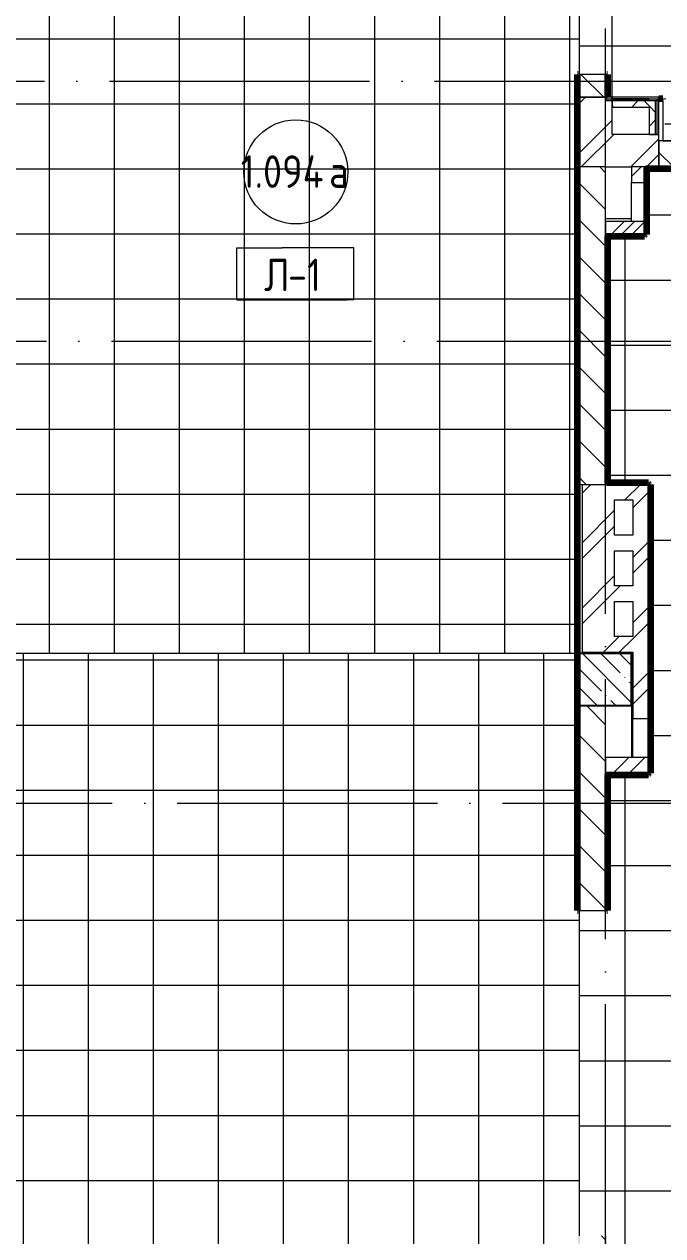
# Model space of a CAD drawing. Header units: millimetres. Extents: x -4370 to 196781, y -4577 to 61202.
# Drawn here: x 140781 to 145690, y 36650 to 45961 of the extents above; entities that cross this region are included whole.
import ezdxf

# ---------------------------------------------------------------- set-up
doc = ezdxf.new("R2010")
doc.units = ezdxf.units.MM
doc.linetypes.add('ADSK_Линия сетки', pattern=[2500, 2000, -250, 0, -250])
for name, color, linetype, lineweight in [('A-AREA-____-IDEN', 2, 'Continuous', 20), ('A-FLOR-____-IDEN', 11, 'Continuous', 20), ('A-FLOR-____-OTLN', 192, 'Continuous', 9), ('A-FLOR-____-PATT', 8, 'Continuous', 9), ('A-GENM-____-MCUT', 13, 'Continuous', 9), ('A-GENM-____-OTLN', 13, 'Continuous', 9), ('A-WALL-____-MCUT', 113, 'Continuous', 9), ('A-WALL-____-PATT', 111, 'Continuous', 9), ('A-WALL-FNSH-MCUT', 113, 'Continuous', 9), ('I-WALL-____-OTLN', 2, 'Continuous', 9), ('S-COLS-____-MCUT', 52, 'Continuous', 9), ('S-COLS-____-OTLN', 52, 'Continuous', 9), ('S-GRID-____-OTLN', 1, 'Continuous', 9)]:
    doc.layers.add(name, color=color, linetype=linetype, lineweight=lineweight)
doc.styles.add('GOST Common_1', font='GOST_Common.ttf', dxfattribs={"width": 0.9, "height": 250})
pattern_1 = [(135, (0, 0), (-141.42136, -141.42136), [])]
pattern_2 = [(45, (0, 0), (-251.4472, 251.4472), []), (45, (0, 381), (-251.4472, 251.4472), [])]
pattern_3 = [(45, (0, 0), (-224.5064, 224.5064), []), (45, (79.38, 0), (0, 449.0128), []), (45, (-79.38, 0), (0, 449.0128), [])]
pattern_4 = [(45, (0, 0), (-141.42136, 141.42136), []), (135, (0, 0), (-141.42136, -141.42136), [])]

# ---------------------------------------------------------------- blocks, each defined once
blk = doc.blocks.new('BSC_Колонна _Прямоугольная - 400x400-V38-О_АИ_ПП_0_000_Целиком')
at = {"layer": 'S-COLS-____-OTLN', "lineweight": 5}
h = blk.add_hatch(dxfattribs=at)
h.set_pattern_fill('FP_66', color=256, style=0, pattern_type=2)
h.set_pattern_definition([(135, (-145249.98, -40925), (-142.56192, -142.56192), []), (135, (-145107.42, -40925), (-142.56192, -142.56192), [252.016, -50.403, 3.353, -47.05])])
h.paths.add_polyline_path([(-200, -200), (200, -200), (200, 200), (-200, 200), (-200, 14.3)])
at = {"layer": 'S-COLS-____-MCUT', "color": 130, "lineweight": 25}
for p, q in [((200, 200), (-200, 200)), ((-200, 200), (-200, -200)), ((200, -200), (200, 200)), ((-200, -200), (200, -200))]:
    blk.add_line(p, q, dxfattribs=at)
blk = doc.blocks.new('ASML_АР_Отделка Люка - ВО Отделка люков_Грунтовка 0_Шпатлевка 0_Окраска 0_0-42467640-О_АИ_ПП_0_000_Целиком')
at = {"layer": 'A-GENM-____-MCUT', "color": 130, "lineweight": 25}
for p, q in [((150, 3), (-150, 3)), ((-150, 3), (-150, 0)), ((150, 0), (150, 3)), ((-150, 0), (150, 0))]:
    blk.add_line(p, q, dxfattribs=at)
blk = doc.blocks.new('0083_СОШ675_АР_R22_rvt-1-О_АИ_ПП_0_000_Целиком')
at = {"layer": 'A-WALL-____-PATT', "lineweight": 5}
h = blk.add_hatch(dxfattribs=at)
h.set_pattern_fill('FP_4', color=10, style=0, pattern_type=2)
h.set_pattern_definition(pattern_1)
h.paths.add_polyline_path([(145050, 45400), (145250, 45400), (145250, 45575), (145050, 45575), (145050, 45559.5)])
h.paths.add_polyline_path([(145250, 46825), (145250, 47325), (145050, 47325), (145050, 46825)])
h.paths.add_polyline_path([(145250, 47725), (145250, 49925), (145050, 49925), (145050, 47725)])
h.paths.add_polyline_path([(145250, 52425), (145250, 53425), (145050, 53425), (145050, 52425)])
h = blk.add_hatch(dxfattribs=at)
h.set_pattern_fill('FP_7', color=10, style=0, pattern_type=2)
h.set_pattern_definition(pattern_2)
h.paths.add_polyline_path([(145300, 45115), (145300, 45400), (145050, 45400), (145050, 45115)])
h = blk.add_hatch(dxfattribs=at)
h.set_pattern_fill('FP_56', color=252, style=0, pattern_type=2)
h.set_pattern_definition(pattern_4)
h.paths.add_polyline_path([(145585, 45325), (145585, 45375), (145300, 45375), (145300, 45325), (145434.8, 45325)])
h = blk.add_hatch(dxfattribs=at)
h.set_pattern_fill('FP_56', color=252, style=0, pattern_type=2)
h.set_pattern_definition(pattern_4)
h.paths.add_polyline_path([(145635, 45115), (145635, 45375), (145585, 45375), (145585, 45115)])
h = blk.add_hatch(dxfattribs=at)
h.set_pattern_fill('FP_7', color=10, style=0, pattern_type=2)
h.set_pattern_definition(pattern_2)
h.paths.add_polyline_path([(145660, 44865), (145660, 45115), (145050, 45115), (145050, 44865), (145550, 44865)])
h = blk.add_hatch(dxfattribs=at)
h.set_pattern_fill('FP_4', color=10, style=0, pattern_type=2)
h.set_pattern_definition(pattern_1)
h.paths.add_polyline_path([(152750, 44865), (152750, 45065), (145660, 45065), (145660, 44865), (152265.2, 44865)])
h = blk.add_hatch(dxfattribs=at)
h.set_pattern_fill('FP_4', color=10, style=0, pattern_type=2)
h.set_pattern_definition(pattern_1)
h.paths.add_polyline_path([(145250, 42425), (145250, 44865), (145050, 44865), (145050, 42425), (145070, 42425)])
h = blk.add_hatch(dxfattribs=at)
h.set_pattern_fill('FP_8', color=10, style=0, pattern_type=2)
h.set_pattern_definition(pattern_3)
h.paths.add_polyline_path([(145547, 44745), (145550, 44745), (145550, 44865), (145450, 44865), (145450, 44745)])
h = blk.add_hatch(dxfattribs=at)
h.set_pattern_fill('FP_8', color=10, style=0, pattern_type=2)
h.set_pattern_definition(pattern_3)
h.paths.add_polyline_path([(145250, 44345), (145550, 44345), (145550, 44445), (145250, 44445), (145250, 44404.5)])
h = blk.add_hatch(dxfattribs=at)
h.set_pattern_fill('FP_7', color=10, style=0, pattern_type=2)
h.set_pattern_definition(pattern_2)
h.paths.add_polyline_path([(145460, 42305), (145580, 42305), (145580, 42425), (145070, 42425), (145070, 42305), (145320, 42305)])
h = blk.add_hatch(dxfattribs=at)
h.set_pattern_fill('FP_7', color=10, style=0, pattern_type=2)
h.set_pattern_definition(pattern_2)
h.paths.add_polyline_path([(145070, 41255), (145320, 41255), (145320, 42305), (145070, 42305), (145070, 42094.4)])
h = blk.add_hatch(dxfattribs=at)
h.set_pattern_fill('FP_7', color=10, style=0, pattern_type=2)
h.set_pattern_definition(pattern_2)
h.paths.add_polyline_path([(145580, 40625), (145580, 42305), (145460, 42305), (145460, 40625), (145577, 40625)])
h = blk.add_hatch(dxfattribs=at)
h.set_pattern_fill('FP_7', color=10, style=0, pattern_type=2)
h.set_pattern_definition(pattern_2)
h.paths.add_polyline_path([(145460, 41525), (145460, 41645), (145320, 41645), (145320, 41525)])
h = blk.add_hatch(dxfattribs=at)
h.set_pattern_fill('FP_7', color=10, style=0, pattern_type=2)
h.set_pattern_definition(pattern_2)
h.paths.add_polyline_path([(145070, 41135), (145460, 41135), (145460, 41255), (145070, 41255)])
h = blk.add_hatch(dxfattribs=at)
h.set_pattern_fill('FP_4', color=10, style=0, pattern_type=2)
h.set_pattern_definition(pattern_1)
h.paths.add_polyline_path([(145250, 36225), (145250, 36650), (145050, 36650), (145050, 36225)])
h.paths.add_polyline_path([(145250, 39150), (145250, 40725), (145050, 40725), (145050, 39150)])
h = blk.add_hatch(dxfattribs=at)
h.set_pattern_fill('FP_7', color=10, style=0, pattern_type=2)
h.set_pattern_definition(pattern_2)
h.paths.add_polyline_path([(145434.8, 40205), (145580, 40205), (145580, 40325), (145250, 40325), (145250, 40205)])
at = {"layer": 'A-FLOR-____-OTLN', "color": 90}
for p, q in [((145450, 44465), (145250, 44465)), ((145250.2, 40325), (145250.2, 40725)), ((145450.2, 40725), (145450.2, 40325))]:
    blk.add_line(p, q, dxfattribs=at)
at = {"layer": 'A-WALL-____-MCUT', "color": 50, "lineweight": 13}
for p, q in [((145250, 45575), (145050, 45575)), ((145050, 45575), (145050, 45400)), ((145250, 45400), (145250, 45575)), ((145050, 45400), (145250, 45400)), ((145300, 45400), (145050, 45400)), ((145050, 45400), (145050, 45115)), ((145300, 45115), (145300, 45400)), ((145300, 45375), (145300, 45325)), ((145585, 45375), (145300, 45375)), ((145585, 45375), (145635, 45375)), ((145635, 45115), (145635, 45375)), ((145300, 45325), (145585, 45325)), ((145585, 45325), (145585, 45115)), ((145050, 45115), (145050, 44865)), ((145660, 45115), (145300, 45115)), ((145585, 45115), (145635, 45115)), ((145660, 44865), (145660, 45115)), ((152525, 45065), (145660, 45065)), ((145660, 45065), (145660, 44865)), ((145050, 44865), (145050, 42425)), ((145250, 44445), (145250, 44865)), ((145250, 44865), (145450, 44865)), ((145450, 44865), (145450, 44745)), ((145550, 44745), (145550, 44865)), ((145550, 44865), (145660, 44865)), ((145660, 44865), (152750, 44865)), ((145450, 44745), (145547, 44745)), ((145547, 44445), (145250, 44445)), ((145550, 44345), (145550, 44445)), ((145250, 42425), (145250, 44345)), ((145250, 44345), (145550, 44345)), ((145050, 42425), (145070, 42425)), ((145070, 42425), (145070, 42305)), ((145580, 42425), (145250, 42425)), ((145580, 42305), (145580, 42425)), ((145070, 42305), (145070, 41255)), ((145320, 42035), (145320, 42305)), ((145320, 42305), (145460, 42305)), ((145460, 42305), (145460, 42035)), ((145580, 40625), (145580, 42305)), ((145460, 42035), (145320, 42035)), ((145320, 41645), (145320, 41915)), ((145320, 41915), (145460, 41915)), ((145460, 41915), (145460, 41645)), ((145460, 41645), (145320, 41645)), ((145320, 41255), (145320, 41525)), ((145320, 41525), (145460, 41525)), ((145460, 41525), (145460, 41255)), ((145070, 41255), (145070, 41135)), ((145460, 41255), (145320, 41255)), ((145070, 41135), (145460, 41135)), ((145460, 41135), (145460, 40625)), ((145050, 40725), (145050, 39150)), ((145250, 40325), (145250, 40725)), ((145460, 40625), (145577, 40625)), ((145577, 40325), (145250, 40325)), ((145580, 40205), (145580, 40325)), ((145250, 39150), (145250, 40205)), ((145250, 40205), (145580, 40205)), ((145050, 39150), (145250, 39150))]:
    blk.add_line(p, q, dxfattribs=at)
at = {"layer": 'A-WALL-____-MCUT', "color": 10, "lineweight": 5}
for p, q in [((145585, 45387.5), (145300, 45387.5)), ((145585, 45387.5), (145635, 45387.5)), ((145635, 45387.5), (145647.5, 45387.5)), ((145647.5, 45115), (145647.5, 45387.5)), ((145250, 44865), (145050, 44865)), ((145550, 44865), (145450, 44865)), ((145250, 44445), (145250, 44345)), ((145070, 42425), (145250, 42425)), ((145250, 40325), (145250, 40205))]:
    blk.add_line(p, q, dxfattribs=at)
at = {"layer": 'A-WALL-FNSH-MCUT', "color": 90}
for p, q in [((145585, 45400), (145300, 45400)), ((145300, 45400), (145300, 45387.5)), ((145300, 45387.5), (145300, 45375)), ((145635, 45400), (145585, 45400)), ((145647.5, 45400), (145635, 45400)), ((145660, 45400), (145647.5, 45400)), ((145660, 45115), (145660, 45400)), ((145635, 45115), (145647.5, 45115)), ((145647.5, 45115), (145660, 45115))]:
    blk.add_line(p, q, dxfattribs=at)
at = {"layer": 'I-WALL-____-OTLN', "color": 90}
for p, q in [((145450, 44445), (145450, 44745)), ((145460, 40325), (145460, 40625))]:
    blk.add_line(p, q, dxfattribs=at)
at = {"layer": 'A-GENM-____-OTLN', "color": 90, "lineweight": 9, "rotation": 270}
for p in [(145547, 44595), (145577, 40475)]:
    blk.add_blockref('ASML_АР_Отделка Люка - ВО Отделка люков_Грунтовка 0_Шпатлевка 0_Окраска 0_0-42467640-О_АИ_ПП_0_000_Целиком', p, dxfattribs=at)
at = {"layer": 'S-COLS-____-OTLN', "color": 90, "lineweight": 9}
blk.add_blockref('BSC_Колонна _Прямоугольная - 400x400-V38-О_АИ_ПП_0_000_Целиком', (145250, 40925), dxfattribs=at)
blk = doc.blocks.new('ADSK_Марка_Перекрытие - Типоразмер_ADSK_Марка-158127-О_АИ_ПП_0_000_Целиком')
at = {"layer": 'A-FLOR-____-IDEN'}
for p, q in [((-4.5, 4), (-1, 4)), ((-4.5, 0), (-4.5, 4)), ((4.5, 4), (-1, 4)), ((4.5, 0), (4.5, 4)), ((4.5, 0), (-4.5, 0)), ((-4.5, 0), (4, 0))]:
    blk.add_line(p, q, dxfattribs=at)
blk = doc.blocks.new('ADSK_Марка_Помещение_ОдноЗначение - Номер-159740-О_АИ_ПП_0_000_Целиком')
at = {"layer": 'A-AREA-____-IDEN'}
blk.add_circle((0, 0), 4, dxfattribs=at)

msp = doc.modelspace()

# ---------------------------------------------------------------- hatches: boundary and pattern name
at = {"layer": 'A-FLOR-____-PATT'}
h = msp.add_hatch(dxfattribs=at)
h.set_pattern_fill('FP_151', color=256, style=0, pattern_type=2)
h.set_pattern_definition([(270, (133975, 56850), (500, 3e-14), []), (0, (133975, 56850), (0, 500), [])])
h.paths.add_polyline_path([(144813.799338, 41125), (145034.978078, 41125), (145034.978078, 45574.999414), (145049.978078, 45574.999414), (145049.978078, 46824.999414), (145034.978078, 46824.999414), (145034.978078, 49924.999414), (145049.978078, 49924.999414), (145049.978078, 52424.999414), (145034.978078, 52424.999414), (145034.978078, 58387.499731), (144664.964403, 58387.499731), (144664.964403, 58392.499731), (144654.964403, 58392.499731), (144654.964403, 58399.499145), (144649.964403, 58399.499145), (144649.964403, 58760.000586), (140872.293949, 58760.000586), (140872.293949, 58402.499731), (140867.293949, 58402.499145), (140867.270008, 58392.499731), (140857.293949, 58392.499731), (140856.354501, 58387.499731), (140463.978078, 58387.499731), (140463.978078, 51875.000586), (140448.978078, 51875.000586), (140448.978078, 51883.246546), (140248.978078, 51883.246546), (140250, 50245.000586), (140450, 50244.535268), (140450, 50235.000586), (140463.978078, 50235.000586), (140463.978078, 48485.5), (140458.978078, 48484.770809), (140458.978078, 48475.5), (140448.978078, 48475.5), (140447.907499, 48470.5), (138980, 48470.5), (138980, 48485.5), (138310, 48485.5), (138310, 48470.5), (137800, 48470.5), (137800, 48485.5), (137130, 48485.5), (137130, 48470.5), (136714.978078, 48470.5), (136714.978078, 48009.999414), (136700, 48009.999414), (136700, 45809.999414), (136714.978078, 45809.999414), (136714.978078, 45515.000586), (137184.877511, 45515.000586), (137184.877511, 45510.000586), (137194.877511, 45510.000586), (137194.877511, 45500.000586), (137199.877511, 45500.000586), (137199.877511, 45344.968424), (140450, 45344.968424), (140450, 45334.96901), (140460, 45334.96901), (140460, 45324.96901), (140465, 45324.876559), (140465, 41125), (143571.901308, 41125)])
h.paths.add_polyline_path([(144652.026724, 58760.000586), (144654.964403, 58760.000586), (144654.964403, 58765.000586), (144652.026724, 58765.000586)])
h = msp.add_hatch(dxfattribs=at)
h.set_pattern_fill('FP_225', color=256, style=0, pattern_type=2)
h.set_pattern_definition([(90, (148900, 46395), (-600, 4e-14), []), (180, (148900, 46395), (-7e-14, -600), [])])
h.paths.add_polyline_path([(146055.697368, 45080), (147310, 45080), (147310, 45455), (150580, 45455), (150580, 45080), (150730.379859, 45080), (150730.379859, 45215.001051), (151030.379859, 45215.001051), (151030.379859, 45080), (152509.97925, 45080), (152509.97925, 45441), (152514.97925, 45441), (152514.97925, 45451), (152524.97925, 45451), (152525.178468, 45456), (152734.978078, 45456), (152734.978078, 47310), (152535, 47310), (152535, 47510.000586), (147299.978078, 47510.000586), (147299.659238, 47725), (146049.978078, 47725), (146050, 47520.000586), (146055, 47520.000586), (146055, 47510.000586), (146050, 47510.000586), (146049.978078, 47505.000586), (145570, 47505.000586), (145570, 46815.000586), (145565, 46815.000586), (145565, 46810.000586), (145555, 46810.000586), (145555, 46815.000586), (145550, 46815.000586), (145550, 46810.000586), (145314.978078, 46810.000586), (145314.978078, 46825), (145049.978078, 46824.999414), (145049.978078, 45574.999414), (145264.978078, 45574.999414), (145264.978078, 45400), (145660, 45400), (145660, 45390), (145689.978078, 45390), (145689.978078, 45385), (145699.978078, 45385), (145699.978078, 45375), (145704.978078, 45375), (145704.978078, 45080)])
h.paths.add_polyline_path([(147385, 45080), (150505, 45080), (150505, 45380), (147385, 45380), (147385, 45115.443024)])
h.paths.add_polyline_path([(150370.633783, 47175.000586), (150070.633783, 47175.000586), (150070.633783, 47325.000586), (150370.633783, 47325.000586)])
h = msp.add_hatch(dxfattribs=at)
h.set_pattern_fill('FP_227', color=256, style=0, pattern_type=2)
h.set_pattern_definition([(0, (148900, 40495.07), (0, 500), []), (90, (148900, 40495.07), (-500, 3e-14), [])])
h.paths.add_polyline_path([(145664.153581, 36140.151496), (152535, 36140.151496), (152535, 36225.151496), (152540, 36225.151496), (152540, 36240.151496), (152735, 36240.151496), (152735, 40310.316132), (152545, 40310.316132), (152545, 40315.316132), (152533, 40315.316132), (152533, 40325.316132), (152528, 40325.316132), (152528, 41125.000586), (152533, 41125.000586), (152533, 41135.000586), (152543, 41135.000586), (152543, 41140.000586), (152734.978078, 41140.000586), (152734.978078, 44850), (145564.978664, 44850), (145564.978664, 44344.999414), (145559.978664, 44344.999414), (145559.978664, 44334.999414), (145549.978664, 44334.999414), (145549.978664, 44329.999414), (145264.978078, 44329.999414), (145264.978078, 42440.000586), (145579.978078, 42440.000586), (145579.978078, 42435.000586), (145589.978078, 42435.000586), (145589.978078, 42425.000586), (145594.978078, 42425), (145594.978078, 40205.000586), (145589.978078, 40205.000586), (145589.978078, 40195.000586), (145579.978078, 40195.000586), (145579.978078, 40190.000586), (145265, 40190.000586), (145265, 39149.999414), (145250, 39150.069497), (145249.978078, 39149.999414), (145049.978078, 39149.999414), (145049.978078, 36649.999414), (145249.978078, 36649.999414), (145250, 36649.999414), (145265, 36649.999414), (145265, 36240.032748), (145450, 36240.032748), (145450, 36235.032748), (145460, 36235.032748), (145460, 36225.032748), (145465, 36225), (145465, 36140.151496)])
h = msp.add_hatch(dxfattribs=at)
h.set_pattern_fill('FP_140', color=256, style=0, pattern_type=2)
h.set_pattern_definition([(270, (140775, 20575), (500, 3e-14), []), (0, (140775, 20575), (0, 500), [])])
h.paths.add_polyline_path([(144650.226546, 40.000586), (144650.226546, 362.50058), (144655.226546, 362.501166), (144655.226546, 372.501166), (144665.226546, 372.501166), (144665.226546, 377.501166), (145034.978078, 377.501166), (145034.978078, 774.999414), (145049.978078, 774.999414), (145049.978078, 3274.999414), (145034.978078, 3274.999414), (145034.978078, 9325), (145049.978078, 9325.032882), (145049.978078, 11825), (145034.978078, 11825), (145034.978078, 18345), (145049.978078, 18345), (145049.978078, 20845), (145034.978078, 20845), (145034.978078, 27299.999414), (145049.978078, 27299.999414), (145049.812834, 29799.999414), (145034.978078, 29800.993984), (145034.978078, 36649.999414), (145049.978078, 36649.999414), (145049.978078, 39149.999414), (145034.978078, 39149.999414), (145034.978078, 41125), (140465, 41125), (140465, 39459.99902), (140450, 39459.99902), (140450, 38359.99902), (140465, 38359.99902), (140465, 38164), (140470, 38164), (140470, 37649), (140465, 37649), (140465, 35531.999414), (140450, 35531.999414), (140450, 34431.999414), (140465, 34431.999414), (140465, 31934.999414), (140450, 31934.999414), (140450, 30434.999414), (140465, 30434.999414), (140465, 27405.000586), (140460, 27405), (140460, 27395.000586), (140450, 27395.000586), (140449.999881, 27390.000586), (136890, 27390.000586), (136890, 27090.11992), (136715, 27090.11992), (136715, 27059.999414), (136700, 27059.999414), (136700, 24859.999414), (136715, 24859.999414), (136715, 24655.000586), (136960, 24655.000586), (136960.014653, 24640), (137630, 24640.000586), (137630, 24655.000586), (140450, 24655.000586), (140450, 24650.000586), (140460, 24650.000586), (140460, 24640.000586), (140465, 24640), (140465, 23214.166393), (140450, 23215.002907), (140449.826513, 23214.166393), (140249.978078, 23214.166393), (140249.978078, 22115), (140449.978078, 22114.166393), (140450, 17325), (140465, 17325), (140465, 13483.813123), (140470, 13483.813123), (140470, 12973.813123), (140475, 12973.813123), (140475, 12963.813123), (140465, 12963.813123), (140465, 12785.000586), (136940, 12785.000586), (136940, 12472.869184), (136935, 12472.869184), (136935, 12462.869184), (136925, 12462.869184), (136925, 12457.869184), (136715, 12457.869184), (136715, 10440.001172), (140449.999862, 10440.001172), (140449.999815, 10445.000586), (140460, 10445.000586), (140460, 10435.001172), (140470, 10433.935178), (140470, 8749.999414), (140250, 8749.740574), (140250, 7109.999414), (140470, 7109.999414), (140470, 377.501166), (140857.251532, 377.501166), (140857.251532, 372.501166), (140867.251532, 372.501166), (140867.251532, 362.501166), (140872.251532, 362.50058), (140872.251532, 40.000586), (144509.5, 40.000586)])
h.paths.add_polyline_path([(136700, 10433.935178), (136710, 10435.001172), (136708.934006, 12463.935178), (136700, 12462.869184), (136700, 12345.2), (136499.978078, 12345.2), (136499.978078, 11510.000293), (136510, 11510.000293), (136510, 11460.000293), (136499.978078, 11460.000293), (136499.978078, 10475.000293), (136510, 10475.000293), (136510, 10440.001172), (136645, 10440.001172), (136645, 10433.935178)])
h.paths.add_polyline_path([(140460, 18425), (140450, 18425), (140450, 20013.999393), (140465, 20013.999393), (140465, 18425)])
h.paths.add_polyline_path([(140465, 21113.999393), (140450, 21113.999393), (140450, 22114.166393), (140465, 22114.166393), (140465, 21303.663109)])
h.paths.add_polyline_path([(136741.462142, 27180.119334), (136800, 27180.119334), (136800, 27405), (136700, 27405), (136700, 27180.119334)])
at = {"layer": 'A-WALL-____-PATT'}
h = msp.add_hatch(color=7, dxfattribs=at)
h.paths.add_polyline_path([(145049.978078, 40922.499731), (145049.978078, 45574.999414), (145039.978078, 45574.999414), (145039.978078, 40922.499731)])
h.paths.add_polyline_path([(145039.978078, 46824.999414), (145049.978078, 46824.999414), (145049.978078, 49924.999414), (145039.978078, 49924.999414), (145039.978078, 47869.581491)])
h.paths.add_polyline_path([(145039.978078, 52424.999414), (145049.978078, 52424.999414), (145049.978078, 58402.499731), (145039.978078, 58402.499731), (145039.978078, 52489.74121)])
for points in [[(145259.978078, 45375), (145259.978078, 45574.999414), (145249.978078, 45574.999414), (145249.978078, 45375)], [(145259.978078, 45375), (145689.978078, 45375), (145689.978078, 45385), (145259.978078, 45385)], [(152739.978078, 44855), (152739.978078, 44865), (145549.978664, 44865), (145549.978664, 44855), (152265.187519, 44855)], [(145549.978664, 44344.999414), (145559.978664, 44344.999414), (145559.978664, 44855), (145549.978664, 44855), (145549.978664, 44404.461702)], [(145249.978078, 42435.000586), (145259.978078, 42435.000586), (145259.978078, 44344.999414), (145249.978078, 44344.999414), (145249.978078, 43249.421773)], [(145259.978078, 44334.999414), (145559.978664, 44334.999414), (145559.978664, 44344.999414), (145259.978078, 44344.999414)], [(145249.978078, 42425.000586), (145589.978078, 42425.000586), (145589.978078, 42435.000586), (145249.978078, 42435.000586)], [(145589.978078, 40195.000586), (145589.978078, 42425.000586), (145579.978078, 42425.000586), (145579.978078, 40195.000586)], [(145579.978078, 40195.000586), (145579.978078, 40205.000586), (145250, 40205.000586), (145250, 40195.000586), (145434.757448, 40195.000586)]]:
    msp.add_hatch(color=7, dxfattribs=at).paths.add_polyline_path(points)
h = msp.add_hatch(color=7, dxfattribs=at)
h.paths.add_polyline_path([(145049.978078, 372.501166), (145049.978078, 774.999414), (145039.978078, 774.999414), (145039.978078, 372.501166)])
h.paths.add_polyline_path([(145049.978078, 3274.999414), (145049.978078, 9325), (145039.978078, 9325), (145039.978078, 3274.999414)])
h.paths.add_polyline_path([(145039.978078, 11825), (145049.978078, 11825), (145049.978078, 18345), (145039.978078, 18345), (145039.978078, 13218.383602)])
h.paths.add_polyline_path([(145049.978078, 20845), (145049.978078, 27299.999414), (145039.978078, 27299.999414), (145039.978078, 20845)])
h.paths.add_polyline_path([(145039.978078, 29799.999414), (145049.978078, 29799.999414), (145049.978078, 36649.999414), (145039.978078, 36649.999414), (145039.978078, 30543.982547)])
h.paths.add_polyline_path([(145049.978078, 39149.999414), (145049.978078, 40922.499731), (145039.978078, 40922.499731), (145039.978078, 39149.999414)])
h = msp.add_hatch(color=7, dxfattribs=at)
h.paths.add_polyline_path([(145250, 36225.032748), (145260, 36225.032748), (145260, 36649.999414), (145250, 36649.999414), (145250, 36319.182195)])
h.paths.add_polyline_path([(145260, 39149.999414), (145260, 40195.000586), (145250, 40195.000586), (145250, 39149.999414)])

# ---------------------------------------------------------------- linework, layer by layer
at = {"layer": 'A-FLOR-____-OTLN'}
for p, q in [((145049.978078, 45574.999414), (145049.978078, 46824.999414)), ((145034.978078, 41125), (140465, 41125)), ((145049.978078, 36649.999414), (145049.978078, 39149.999414))]:
    msp.add_line(p, q, dxfattribs=at)
at = {"layer": 'A-WALL-____-MCUT', "color": 7}
for p, q in [((145039.978078, 45574.999414), (145039.978078, 40922.499731)), ((145049.978078, 45574.999414), (145039.978078, 45574.999414)), ((145049.978078, 41125), (145049.978078, 45574.999414)), ((145249.978078, 45574.999414), (145249.978078, 45375)), ((145259.978078, 45574.999414), (145249.978078, 45574.999414)), ((145259.978078, 45385), (145259.978078, 45574.999414)), ((145249.978078, 45375), (145689.978078, 45375)), ((145699.978078, 45385), (145259.978078, 45385)), ((145689.978078, 45375), (145689.978078, 45065)), ((145689.978078, 45065), (152524.97925, 45065)), ((152749.978078, 44865), (145549.978664, 44865)), ((145549.978664, 44865), (145549.978664, 44744.999414)), ((145559.978664, 44855), (152739.978078, 44855)), ((145559.978664, 44334.999414), (145559.978664, 44855)), ((145549.978664, 44444.999414), (145549.978664, 44344.999414)), ((145249.978078, 44344.999414), (145249.978078, 42425.000586)), ((145549.978664, 44344.999414), (145249.978078, 44344.999414)), ((145259.978078, 42435.000586), (145259.978078, 44334.999414)), ((145259.978078, 44334.999414), (145559.978664, 44334.999414)), ((145249.978078, 42425.000586), (145579.978078, 42425.000586)), ((145589.978078, 42435.000586), (145259.978078, 42435.000586)), ((145579.978078, 42425.000586), (145579.978078, 40625)), ((145589.978078, 40195.000586), (145589.978078, 42435.000586)), ((145039.978078, 40922.499731), (145039.978078, 39149.999414)), ((145049.978078, 39149.999414), (145049.978078, 40725)), ((145579.978078, 40325), (145579.978078, 40205.000586)), ((145579.978078, 40205.000586), (145250, 40205.000586)), ((145250, 40205.000586), (145250, 39149.999414)), ((145260, 40195.000586), (145589.978078, 40195.000586)), ((145260, 39149.999414), (145260, 40195.000586)), ((145039.978078, 39149.999414), (145049.978078, 39149.999414)), ((145250, 39149.999414), (145260, 39149.999414))]:
    msp.add_line(p, q, dxfattribs=at)
at = {"layer": 'I-WALL-____-OTLN', "color": 5, "lineweight": 90}
for p, q in [((145034.978078, 39149.999414), (145034.978078, 45574.999414)), ((145039.978078, 45574.999414), (145034.978078, 45574.999414)), ((152740.094357, 44850), (145559.978664, 44850)), ((145564.978664, 44855.006964), (145564.978664, 44344.999414)), ((145549.978664, 44329.999414), (145259.951763, 44329.999414)), ((145264.978078, 44334.999414), (145264.978078, 42434.844336)), ((145549.978664, 44329.999414), (145549.978664, 44334.999414)), ((145559.978664, 44344.999414), (145564.978664, 44344.999414)), ((145259.978078, 42440.000586), (145579.978078, 42440.000586)), ((145579.978078, 42435.000586), (145579.978078, 42440.000586)), ((145594.978078, 42425.000586), (145589.978078, 42425.000586)), ((145594.978078, 42425.000586), (145594.978078, 40205.000586)), ((145039.978078, 40922.499731), (145034.978078, 40922.499731)), ((145579.978078, 40190.000586), (145260, 40190.000586)), ((145265, 40195.156847), (145265, 39149.999414)), ((145579.978078, 40190.000586), (145579.978078, 40195.000586)), ((145589.978078, 40205.000586), (145594.978078, 40205.000586)), ((145034.978078, 39149.999414), (145039.978078, 39149.999414)), ((145260, 39149.999414), (145265, 39149.999414))]:
    msp.add_line(p, q, dxfattribs=at)
at = {"layer": 'I-WALL-____-OTLN', "color": 20, "lineweight": 90}
for p, q in [((145264.978078, 45574.999414), (145259.978078, 45574.999414)), ((145264.978078, 45574.999414), (145264.978078, 45400)), ((145660, 45390), (145689.978078, 45390)), ((145689.978078, 45385), (145689.978078, 45390))]:
    msp.add_line(p, q, dxfattribs=at)
at = {"layer": 'S-GRID-____-OTLN', "linetype": 'ADSK_Линия сетки'}
for p, q in [((145250.001, -3572.657751), (145250.001, 61202.00513)), ((-3569.551216, 45525.000586), (156348.554077, 45525.000586)), ((-3553.763124, 43525.000586), (156348.554077, 43525.000586)), ((-3047.723308, 39975.000586), (156348.554077, 39975.000586))]:
    msp.add_line(p, q, dxfattribs=at)

# ---------------------------------------------------------------- block references
at = {"lineweight": 5}
msp.add_blockref('0083_СОШ675_АР_R22_rvt-1-О_АИ_ПП_0_000_Целиком', (0, 0), dxfattribs=at)
at = {"layer": 'A-AREA-____-IDEN', "xscale": 99.99999999999993, "yscale": 99.99999999999993, "zscale": 99.99999999999993}
msp.add_blockref('ADSK_Марка_Помещение_ОдноЗначение - Номер-159740-О_АИ_ПП_0_000_Целиком', (142869.195452, 44826.095017), dxfattribs=at)
at = {"layer": 'A-FLOR-____-IDEN', "xscale": 99.99999999999993, "yscale": 99.99999999999993, "zscale": 99.99999999999993}
msp.add_blockref('ADSK_Марка_Перекрытие - Типоразмер_ADSK_Марка-158127-О_АИ_ПП_0_000_Целиком', (142864.630153, 43842.264488), dxfattribs=at)

# ---------------------------------------------------------------- texts
at = {"layer": 'A-AREA-____-IDEN', "lineweight": 9, "char_height": 250, "attachment_point": 1, "style": 'GOST Common_1'}
for s, insert, width in [('1.094', (142445.738194, 44953.820089), 822.531375), ('\\fGOST Common|b0|i0|c204|p34|;\\W.9;а', (143124.394444, 44953.820089), 216.455625)]:
    msp.add_mtext(s, dxfattribs=dict(at, insert=insert, width=width))
at = {"layer": 'A-FLOR-____-IDEN', "lineweight": 9, "char_height": 250, "attachment_point": 1, "style": 'GOST Common_1'}
for s, insert, width in [('\\fGOST Common|b0|i0|c204|p34|;\\W.9;Л', (142624.949307, 44160.102062), 223.6708125), ('-1', (142809.496182, 44160.102062), 331.898625)]:
    msp.add_mtext(s, dxfattribs=dict(at, insert=insert, width=width))

doc.saveas('drawing.dxf')
